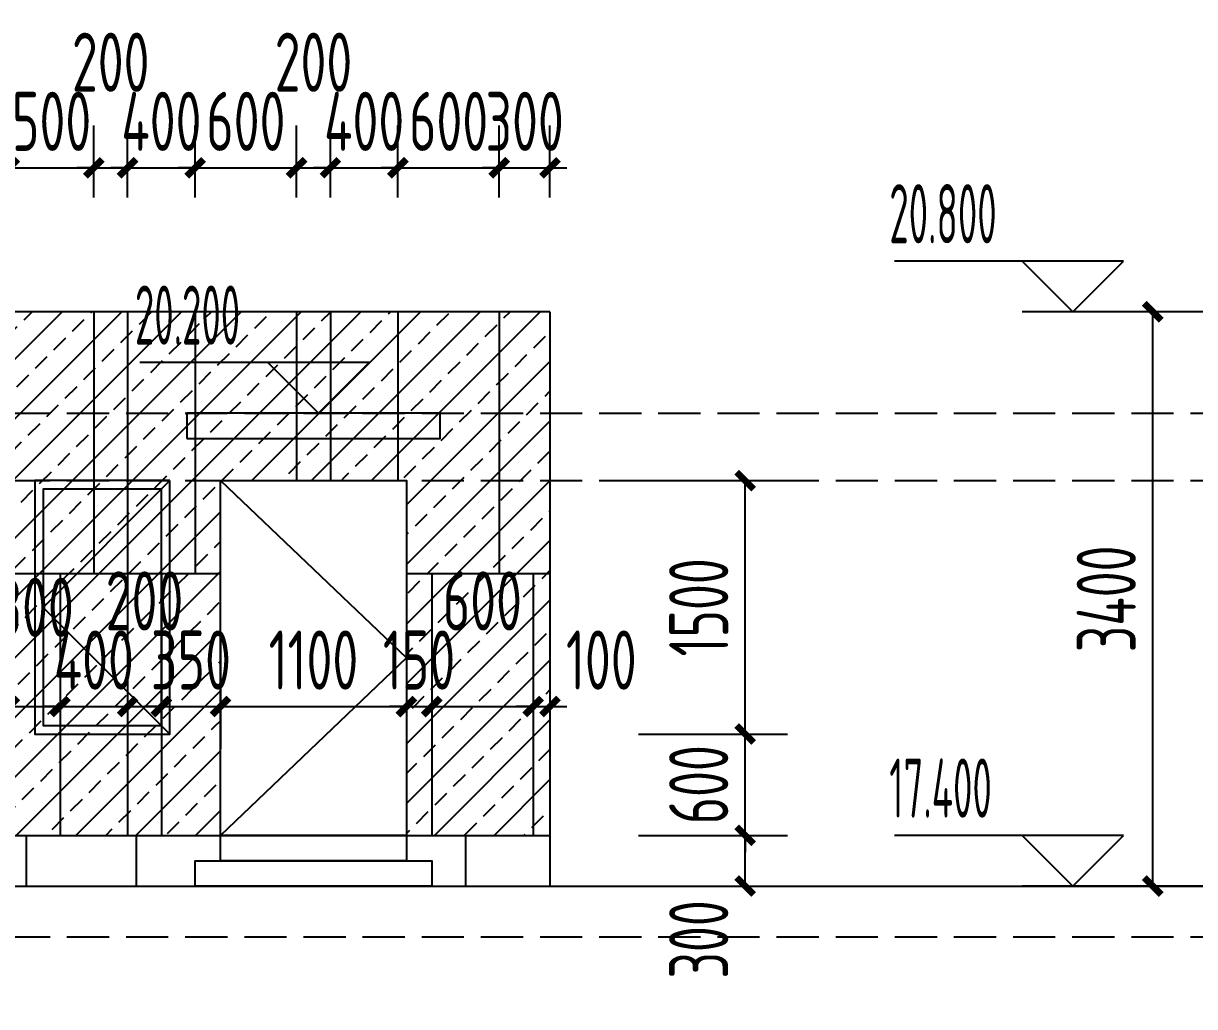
# Model space of a CAD drawing. Extents: x -863035 to 270371, y -8918 to 240488.
# Drawn here: x -20576 to -13645, y 138795 to 144615 of the extents above; entities that cross this region are included whole.
import ezdxf
from ezdxf.xclip import XClip

# ---------------------------------------------------------------- set-up
doc = ezdxf.new("R2010")
doc.units = 0
doc.header["$LTSCALE"] = 1000
doc.header["$MEASUREMENT"] = 0
doc.header["$XCLIPFRAME"] = 0
doc.linetypes.add('109-34 轴网$0$L1$0$$AUDIT_BAD_LTYPE1', pattern=[0])
doc.linetypes.add('DASH', pattern=[0.35, 0.25, -0.1])
for name, color, linetype in [('01-标注_尺寸', 124, 'Continuous'), ('01-标注_标高', 200, 'Continuous'), ('02-TEXT_标注', 130, 'Continuous'), ('05-填充_156', 156, 'Continuous'), ('A-C_窗', 140, 'Continuous'), ('E-墙面分格', 146, 'Continuous'), ('E-立面轮廓', 241, 'Continuous')]:
    doc.layers.add(name, color=color, linetype=linetype)
doc.layers.add('04-不打印_辅助线', color=165, linetype='Continuous', plot=False)
doc.styles.add('_TCH_DIM', font='ROS1', dxfattribs={"width": 0.75, "bigfont": 'JD'})
doc.styles.add('_TCH_DIM_T3', font='ROS1', dxfattribs={"width": 0.75, "bigfont": 'JD'})
doc.dimstyles.new('_TCH_ARCH&&100', dxfattribs={"dimtxt": 350, "dimasz": 100, "dimexe": 250, "dimexo": 300, "dimgap": 100, "dimtad": 1, "dimdec": 0, "dimzin": 0, "dimdsep": 46, "dimtxsty": '_TCH_DIM_T3', "dimblk": 'ARCHTICK', "dimcen": 0.09, "dimclrt": 7, "dimazin": 2, "dimtfac": 1, "dimtdec": 0, "dimtix": 1, "dimtmove": 2, "dimatfit": 3, "dimfxl": 0, "dimtolj": 1, "dimtzin": 0, "dimarcsym": 0})

# ---------------------------------------------------------------- blocks, each defined once
blk = doc.blocks.new('*U145')
at = {"layer": 'E-墙面分格'}
for p, q in [((-2550, 1550), (-2550, 0)), ((-2050, 1550), (-2050, 0)), ((-1850, 1550), (-1850, 0)), ((-1450, 1550), (-1450, 0)), ((-850, 1550), (-850, 0)), ((-650, 1550), (-650, 0)), ((-250, 1550), (-250, 0)), ((350, 1550), (350, 0)), ((750, 1550), (750, 0)), ((1350, 1550), (1350, 0)), ((1550, 1550), (1550, 0)), ((1950, 1550), (1950, 0)), ((2350, 1550), (2350, 0)), ((2550, 0), (2550, 1550)), ((-2550, 0), (-2550, -1550)), ((-2250, 0), (-2250, -1550)), ((-1850, 0), (-1850, -1550)), ((-1650, 0), (-1650, -1550)), ((-1050, 0), (-1050, -1550)), ((-850, 0), (-850, -1550)), ((-450, 0), (-450, -1550)), ((-50, 0), (-50, -1550)), ((550, 0), (550, -1550)), ((750, 0), (750, -1550)), ((1150, 0), (1150, -1550)), ((1750, 0), (1750, -1550)), ((1950, 0), (1950, -1550)), ((2550, 0), (2550, -1550))]:
    blk.add_line(p, q, dxfattribs=at)
blk = doc.blocks.new('*U146')
at = {"layer": 'A-C_窗', "color": 0, "linetype": 'ByBlock', "lineweight": -2, "transparency": 16777216}
for p in [(0, 0), (5100, 0)]:
    blk.add_blockref('*U145', p, dxfattribs=at)
blk = doc.blocks.new('*U135')
at = {"layer": 'E-墙面分格'}
blk.add_line((0, 150), (0, -150), dxfattribs=at)
blk = doc.blocks.new('*U136')
at = {"layer": 'E-墙面分格', "color": 0, "linetype": 'ByBlock', "lineweight": -2, "transparency": 16777216}
for p in [(0, 0), (650, 0), (1300, 0), (1950, 0), (2600, 0), (3250, 0), (3900, 0), (4550, 0), (5200, 0), (5850, 0), (6500, 0), (7150, 0)]:
    blk.add_blockref('*U135', p, dxfattribs=at)
blk = doc.blocks.new('jhrewawa')
blk.add_wipeout([(-550, 150), (-550, 2400), (550, 2400), (550, 150), (700, 150), (700, 0), (-700, 0), (-700, 150)]).dxf.layer = 'A-C_窗'
at = {"layer": 'A-C_窗'}
for p, q in [((-550, 2400), (550, 1350)), ((550, 1350), (-550, 300))]:
    blk.add_line(p, q, dxfattribs=at)
for points in [[(-550, 300), (-550, 2400), (550, 2400), (550, 300)], [(-550, 300), (550, 300), (550, 150), (-550, 150), (-550, 300)], [(-550, 150), (700, 150), (700, 0), (-700, 0), (-700, 150)]]:
    blk.add_lwpolyline(points, close=True, dxfattribs=at)
blk = doc.blocks.new('aewygrts')
at = {"layer": 'A-C_窗'}
blk.add_lwpolyline([(-750, 0), (750, 0), (750, 150), (-750, 150)], close=True, dxfattribs=at)
blk = doc.blocks.new('JDLKSAJDLAKSDOW')
at = {"layer": 'A-C_窗', "linetype": '109-34 轴网$0$L1$0$$AUDIT_BAD_LTYPE1'}
for points in [[(-318023.8, 268749.4), (-318823.8, 268749.4), (-318823.8, 267249.4), (-318023.8, 267249.4)], [(-318073.8, 268699.4), (-318773.8, 268699.4), (-318773.8, 267299.4), (-318073.8, 267299.4)]]:
    blk.add_lwpolyline(points, close=True, dxfattribs=at)
blk.add_lwpolyline([(-318023.8, 268749.4), (-318773.8, 267999.4), (-318023.8, 267249.4)], dxfattribs=at)
blk = doc.blocks.new('_ArchTick')
at = {"color": 0, "linetype": 'ByBlock', "const_width": 0.4}
blk.add_lwpolyline([(-0.5, -0.5), (0.5, 0.5)], dxfattribs=at)
blk = doc.blocks.new('*D2450')
at = {"layer": '01-标注_尺寸', "color": 0, "linetype": '109-34 轴网$0$L1$0$$AUDIT_BAD_LTYPE1', "lineweight": -2, "transparency": 16777216}
for p, q in [((74061.4, 243779), (73192.2, 243779)), ((73442.2, 240379), (73442.2, 243779)), ((74061.4, 240379), (73192.2, 240379))]:
    blk.add_line(p, q, dxfattribs=at)
at = {"layer": 'Defpoints', "color": 0, "linetype": '109-34 轴网$0$L1$0$$AUDIT_BAD_LTYPE1', "transparency": 16777216}
for p in [(73442.2, 243779), (74361.4, 243779), (74361.4, 240379)]:
    blk.add_point(p, dxfattribs=at)
at = {"layer": '01-标注_尺寸', "color": 0, "linetype": '109-34 轴网$0$L1$0$$AUDIT_BAD_LTYPE1', "lineweight": -2, "transparency": 16777216, "xscale": 100, "yscale": 100, "zscale": 100}
for p, rotation in [((73442.2, 243779), 90), ((73442.2, 240379), 270)]:
    blk.add_blockref('_ArchTick', p, dxfattribs=dict(at, rotation=rotation))
at = {"layer": '01-标注_尺寸', "color": 7, "linetype": '109-34 轴网$0$L1$0$$AUDIT_BAD_LTYPE1', "transparency": 16777216, "insert": (73167.2, 242079), "char_height": 350, "attachment_point": 5, "rotation": 90, "style": '_TCH_DIM_T3'}
blk.add_mtext('\\A1;3400', dxfattribs=at)
blk = doc.blocks.new('*D2451')
at = {"layer": '01-标注_尺寸', "color": 0, "linetype": '109-34 轴网$0$L1$0$$AUDIT_BAD_LTYPE1', "lineweight": -2, "transparency": 16777216}
for p, q in [((74861.4, 240679), (73992.2, 240679)), ((74242.2, 240379), (74242.2, 240679)), ((74861.4, 240379), (73992.2, 240379))]:
    blk.add_line(p, q, dxfattribs=at)
at = {"layer": 'Defpoints', "color": 0, "linetype": '109-34 轴网$0$L1$0$$AUDIT_BAD_LTYPE1', "transparency": 16777216}
for p in [(74242.2, 240679), (75161.4, 240679), (75161.4, 240379)]:
    blk.add_point(p, dxfattribs=at)
at = {"layer": '01-标注_尺寸', "color": 0, "linetype": '109-34 轴网$0$L1$0$$AUDIT_BAD_LTYPE1', "lineweight": -2, "transparency": 16777216, "xscale": 100, "yscale": 100, "zscale": 100}
for p, rotation in [((74242.2, 240679), 90), ((74242.2, 240379), 270)]:
    blk.add_blockref('_ArchTick', p, dxfattribs=dict(at, rotation=rotation))
at = {"layer": '01-标注_尺寸', "color": 7, "linetype": '109-34 轴网$0$L1$0$$AUDIT_BAD_LTYPE1', "transparency": 16777216, "insert": (73967.2, 240063), "char_height": 350, "attachment_point": 5, "rotation": 90, "style": '_TCH_DIM_T3'}
blk.add_mtext('\\A1;300', dxfattribs=at)
blk = doc.blocks.new('*D2452')
at = {"layer": '01-标注_尺寸', "color": 0, "linetype": '109-34 轴网$0$L1$0$$AUDIT_BAD_LTYPE1', "lineweight": -2, "transparency": 16777216}
for p, q in [((74861.4, 242229), (73992.2, 242229)), ((74242.2, 240679), (74242.2, 242229)), ((74861.4, 240679), (73992.2, 240679))]:
    blk.add_line(p, q, dxfattribs=at)
at = {"layer": 'Defpoints', "color": 0, "linetype": '109-34 轴网$0$L1$0$$AUDIT_BAD_LTYPE1', "transparency": 16777216}
for p in [(74242.2, 242229), (75161.4, 242229), (75161.4, 240679)]:
    blk.add_point(p, dxfattribs=at)
at = {"layer": '01-标注_尺寸', "color": 0, "linetype": '109-34 轴网$0$L1$0$$AUDIT_BAD_LTYPE1', "lineweight": -2, "transparency": 16777216, "xscale": 100, "yscale": 100, "zscale": 100}
for p, rotation in [((74242.2, 242229), 90), ((74242.2, 240679), 270)]:
    blk.add_blockref('_ArchTick', p, dxfattribs=dict(at, rotation=rotation))
at = {"layer": '01-标注_尺寸', "color": 7, "linetype": '109-34 轴网$0$L1$0$$AUDIT_BAD_LTYPE1', "transparency": 16777216, "insert": (73967.2, 241454), "char_height": 350, "attachment_point": 5, "rotation": 90, "style": '_TCH_DIM_T3'}
blk.add_mtext('\\A1;1550', dxfattribs=at)
blk = doc.blocks.new('*D2453')
at = {"layer": '01-标注_尺寸', "color": 0, "linetype": '109-34 轴网$0$L1$0$$AUDIT_BAD_LTYPE1', "lineweight": -2, "transparency": 16777216}
for p, q in [((74861.4, 243779), (73992.2, 243779)), ((74242.2, 242229), (74242.2, 243779)), ((74861.4, 242229), (73992.2, 242229))]:
    blk.add_line(p, q, dxfattribs=at)
at = {"layer": 'Defpoints', "color": 0, "linetype": '109-34 轴网$0$L1$0$$AUDIT_BAD_LTYPE1', "transparency": 16777216}
for p in [(74242.2, 243779), (75161.4, 243779), (75161.4, 242229)]:
    blk.add_point(p, dxfattribs=at)
at = {"layer": '01-标注_尺寸', "color": 0, "linetype": '109-34 轴网$0$L1$0$$AUDIT_BAD_LTYPE1', "lineweight": -2, "transparency": 16777216, "xscale": 100, "yscale": 100, "zscale": 100}
for p, rotation in [((74242.2, 243779), 90), ((74242.2, 242229), 270)]:
    blk.add_blockref('_ArchTick', p, dxfattribs=dict(at, rotation=rotation))
at = {"layer": '01-标注_尺寸', "color": 7, "linetype": '109-34 轴网$0$L1$0$$AUDIT_BAD_LTYPE1', "transparency": 16777216, "insert": (73967.2, 243004), "char_height": 350, "attachment_point": 5, "rotation": 90, "style": '_TCH_DIM_T3'}
blk.add_mtext('\\A1;1550', dxfattribs=at)
blk = doc.blocks.new('*D1291')
at = {"layer": '01-标注_尺寸', "color": 0, "linetype": '109-34 轴网$0$L1$0$$AUDIT_BAD_LTYPE1', "lineweight": -2, "transparency": 16777216}
for p, q in [((-16936.2, 141908.4), (-16054.5, 141908.4)), ((-16304.5, 140408.4), (-16304.5, 141908.4)), ((-16936.2, 140408.4), (-16054.5, 140408.4))]:
    blk.add_line(p, q, dxfattribs=at)
at = {"layer": 'Defpoints', "color": 0, "linetype": '109-34 轴网$0$L1$0$$AUDIT_BAD_LTYPE1', "transparency": 16777216}
for p in [(-17236.2, 141908.4), (-16304.5, 141908.4), (-17236.2, 140408.4)]:
    blk.add_point(p, dxfattribs=at)
at = {"layer": '01-标注_尺寸', "color": 0, "linetype": '109-34 轴网$0$L1$0$$AUDIT_BAD_LTYPE1', "lineweight": -2, "transparency": 16777216, "xscale": 100, "yscale": 100, "zscale": 100}
for p, rotation in [((-16304.5, 141908.4), 90), ((-16304.5, 140408.4), 270)]:
    blk.add_blockref('_ArchTick', p, dxfattribs=dict(at, rotation=rotation))
at = {"layer": '01-标注_尺寸', "color": 7, "linetype": '109-34 轴网$0$L1$0$$AUDIT_BAD_LTYPE1', "transparency": 16777216, "insert": (-16579.5, 141158.4), "char_height": 350, "attachment_point": 5, "rotation": 90, "style": '_TCH_DIM_T3'}
blk.add_mtext('\\A1;1500', dxfattribs=at)
blk = doc.blocks.new('*D1292')
at = {"layer": '01-标注_尺寸', "color": 0, "linetype": '109-34 轴网$0$L1$0$$AUDIT_BAD_LTYPE1', "lineweight": -2, "transparency": 16777216}
for p, q in [((-16304.5, 140408.4), (-16304.5, 140508.4)), ((-16936.2, 140408.4), (-16054.5, 140408.4)), ((-16304.5, 139808.4), (-16304.5, 140408.4)), ((-16936.2, 139808.4), (-16054.5, 139808.4)), ((-16304.5, 139808.4), (-16304.5, 139708.4))]:
    blk.add_line(p, q, dxfattribs=at)
at = {"layer": 'Defpoints', "color": 0, "linetype": '109-34 轴网$0$L1$0$$AUDIT_BAD_LTYPE1', "transparency": 16777216}
for p in [(-17236.2, 140408.4), (-16304.5, 140408.4), (-17236.2, 139808.4)]:
    blk.add_point(p, dxfattribs=at)
at = {"layer": '01-标注_尺寸', "color": 0, "linetype": '109-34 轴网$0$L1$0$$AUDIT_BAD_LTYPE1', "lineweight": -2, "transparency": 16777216, "xscale": 100, "yscale": 100, "zscale": 100}
for p, rotation in [((-16304.5, 140408.4), 270), ((-16304.5, 139808.4), 90)]:
    blk.add_blockref('_ArchTick', p, dxfattribs=dict(at, rotation=rotation))
at = {"layer": '01-标注_尺寸', "color": 7, "linetype": '109-34 轴网$0$L1$0$$AUDIT_BAD_LTYPE1', "transparency": 16777216, "insert": (-16579.5, 140108.4), "char_height": 350, "attachment_point": 5, "rotation": 90, "style": '_TCH_DIM_T3'}
blk.add_mtext('\\A1;600', dxfattribs=at)
blk = doc.blocks.new('*D1293')
at = {"layer": '01-标注_尺寸', "color": 0, "linetype": '109-34 轴网$0$L1$0$$AUDIT_BAD_LTYPE1', "lineweight": -2, "transparency": 16777216}
for p, q in [((-16936.2, 139808.4), (-16054.5, 139808.4)), ((-16304.5, 139508.4), (-16304.5, 139808.4)), ((-16936.2, 139508.4), (-16054.5, 139508.4))]:
    blk.add_line(p, q, dxfattribs=at)
at = {"layer": 'Defpoints', "color": 0, "linetype": '109-34 轴网$0$L1$0$$AUDIT_BAD_LTYPE1', "transparency": 16777216}
for p in [(-17236.2, 139808.4), (-16304.5, 139808.4), (-17236.2, 139508.4)]:
    blk.add_point(p, dxfattribs=at)
at = {"layer": '01-标注_尺寸', "color": 0, "linetype": '109-34 轴网$0$L1$0$$AUDIT_BAD_LTYPE1', "lineweight": -2, "transparency": 16777216, "xscale": 100, "yscale": 100, "zscale": 100}
for p, rotation in [((-16304.5, 139808.4), 90), ((-16304.5, 139508.4), 270)]:
    blk.add_blockref('_ArchTick', p, dxfattribs=dict(at, rotation=rotation))
at = {"layer": '01-标注_尺寸', "color": 7, "linetype": '109-34 轴网$0$L1$0$$AUDIT_BAD_LTYPE1', "transparency": 16777216, "insert": (-16579.5, 139192.4), "char_height": 350, "attachment_point": 5, "rotation": 90, "style": '_TCH_DIM_T3'}
blk.add_mtext('\\A1;300', dxfattribs=at)
blk = doc.blocks.new('*D1485')
at = {"layer": '01-标注_尺寸', "color": 0, "lineweight": -2, "transparency": 16777216}
for p, q in [((-20659.7, 141013.8), (-20659.7, 140321.2)), ((-20359.7, 141013.8), (-20359.7, 140321.2)), ((-20659.7, 140571.2), (-20359.7, 140571.2))]:
    blk.add_line(p, q, dxfattribs=at)
at = {"layer": 'Defpoints', "color": 0, "transparency": 16777216}
for p in [(-20659.7, 141313.8), (-20359.7, 141313.8), (-20359.7, 140571.2)]:
    blk.add_point(p, dxfattribs=at)
at = {"layer": '01-标注_尺寸', "color": 0, "lineweight": -2, "transparency": 16777216, "xscale": 100, "yscale": 100, "zscale": 100, "rotation": 180}
blk.add_blockref('_ArchTick', (-20659.7, 140571.2), dxfattribs=at)
at = {"layer": '01-标注_尺寸', "color": 0, "lineweight": -2, "transparency": 16777216, "xscale": 100, "yscale": 100, "zscale": 100}
blk.add_blockref('_ArchTick', (-20359.7, 140571.2), dxfattribs=at)
at = {"layer": '01-标注_尺寸', "color": 7, "transparency": 16777216, "insert": (-20509.7, 141158.4), "char_height": 350, "attachment_point": 5, "style": '_TCH_DIM_T3'}
blk.add_mtext('\\A1;300', dxfattribs=at)
blk = doc.blocks.new('*D1486')
at = {"layer": '01-标注_尺寸', "color": 0, "lineweight": -2, "transparency": 16777216}
for p, q in [((-20359.7, 141013.8), (-20359.7, 140321.2)), ((-19959.7, 141013.8), (-19959.7, 140321.2)), ((-20359.7, 140571.2), (-20459.7, 140571.2)), ((-20359.7, 140571.2), (-19959.7, 140571.2)), ((-19959.7, 140571.2), (-19859.7, 140571.2))]:
    blk.add_line(p, q, dxfattribs=at)
at = {"layer": 'Defpoints', "color": 0, "transparency": 16777216}
for p in [(-20359.7, 141313.8), (-19959.7, 141313.8), (-19959.7, 140571.2)]:
    blk.add_point(p, dxfattribs=at)
at = {"layer": '01-标注_尺寸', "color": 0, "lineweight": -2, "transparency": 16777216, "xscale": 100, "yscale": 100, "zscale": 100}
blk.add_blockref('_ArchTick', (-20359.7, 140571.2), dxfattribs=at)
at = {"layer": '01-标注_尺寸', "color": 0, "lineweight": -2, "transparency": 16777216, "xscale": 100, "yscale": 100, "zscale": 100, "rotation": 180}
blk.add_blockref('_ArchTick', (-19959.7, 140571.2), dxfattribs=at)
at = {"layer": '01-标注_尺寸', "color": 7, "transparency": 16777216, "insert": (-20159.7, 140846.2), "char_height": 350, "attachment_point": 5, "style": '_TCH_DIM_T3'}
blk.add_mtext('\\A1;400', dxfattribs=at)
blk = doc.blocks.new('*D1487')
at = {"layer": '01-标注_尺寸', "color": 0, "lineweight": -2, "transparency": 16777216}
for p, q in [((-19959.7, 141013.8), (-19959.7, 140321.2)), ((-19759.7, 141013.8), (-19759.7, 140321.2)), ((-19959.7, 140571.2), (-19759.7, 140571.2))]:
    blk.add_line(p, q, dxfattribs=at)
at = {"layer": 'Defpoints', "color": 0, "transparency": 16777216}
for p in [(-19959.7, 141313.8), (-19759.7, 141313.8), (-19759.7, 140571.2)]:
    blk.add_point(p, dxfattribs=at)
at = {"layer": '01-标注_尺寸', "color": 0, "lineweight": -2, "transparency": 16777216, "xscale": 100, "yscale": 100, "zscale": 100, "rotation": 180}
blk.add_blockref('_ArchTick', (-19959.7, 140571.2), dxfattribs=at)
at = {"layer": '01-标注_尺寸', "color": 0, "lineweight": -2, "transparency": 16777216, "xscale": 100, "yscale": 100, "zscale": 100}
blk.add_blockref('_ArchTick', (-19759.7, 140571.2), dxfattribs=at)
at = {"layer": '01-标注_尺寸', "color": 7, "transparency": 16777216, "insert": (-19859.7, 141196.2), "char_height": 350, "attachment_point": 5, "style": '_TCH_DIM_T3'}
blk.add_mtext('\\A1;200', dxfattribs=at)
blk = doc.blocks.new('*D1488')
at = {"layer": '01-标注_尺寸', "color": 0, "lineweight": -2, "transparency": 16777216}
for p, q in [((-19759.7, 141013.8), (-19759.7, 140321.2)), ((-19409.7, 141013.8), (-19409.7, 140321.2)), ((-19759.7, 140571.2), (-19859.7, 140571.2)), ((-19759.7, 140571.2), (-19409.7, 140571.2)), ((-19409.7, 140571.2), (-19309.7, 140571.2))]:
    blk.add_line(p, q, dxfattribs=at)
at = {"layer": 'Defpoints', "color": 0, "transparency": 16777216}
for p in [(-19759.7, 141313.8), (-19409.7, 141313.8), (-19409.7, 140571.2)]:
    blk.add_point(p, dxfattribs=at)
at = {"layer": '01-标注_尺寸', "color": 0, "lineweight": -2, "transparency": 16777216, "xscale": 100, "yscale": 100, "zscale": 100}
blk.add_blockref('_ArchTick', (-19759.7, 140571.2), dxfattribs=at)
at = {"layer": '01-标注_尺寸', "color": 0, "lineweight": -2, "transparency": 16777216, "xscale": 100, "yscale": 100, "zscale": 100, "rotation": 180}
blk.add_blockref('_ArchTick', (-19409.7, 140571.2), dxfattribs=at)
at = {"layer": '01-标注_尺寸', "color": 7, "transparency": 16777216, "insert": (-19584.7, 140846.2), "char_height": 350, "attachment_point": 5, "style": '_TCH_DIM_T3'}
blk.add_mtext('\\A1;350', dxfattribs=at)
blk = doc.blocks.new('*D1489')
at = {"layer": '01-标注_尺寸', "color": 0, "lineweight": -2, "transparency": 16777216}
for p, q in [((-19409.7, 141013.8), (-19409.7, 140321.2)), ((-18309.7, 141013.8), (-18309.7, 140321.2)), ((-19409.7, 140571.2), (-18309.7, 140571.2))]:
    blk.add_line(p, q, dxfattribs=at)
at = {"layer": 'Defpoints', "color": 0, "transparency": 16777216}
for p in [(-19409.7, 141313.8), (-18309.7, 141313.8), (-18309.7, 140571.2)]:
    blk.add_point(p, dxfattribs=at)
at = {"layer": '01-标注_尺寸', "color": 0, "lineweight": -2, "transparency": 16777216, "xscale": 100, "yscale": 100, "zscale": 100, "rotation": 180}
blk.add_blockref('_ArchTick', (-19409.7, 140571.2), dxfattribs=at)
at = {"layer": '01-标注_尺寸', "color": 0, "lineweight": -2, "transparency": 16777216, "xscale": 100, "yscale": 100, "zscale": 100}
blk.add_blockref('_ArchTick', (-18309.7, 140571.2), dxfattribs=at)
at = {"layer": '01-标注_尺寸', "color": 7, "transparency": 16777216, "insert": (-18859.7, 140846.2), "char_height": 350, "attachment_point": 5, "style": '_TCH_DIM_T3'}
blk.add_mtext('\\A1;1100', dxfattribs=at)
blk = doc.blocks.new('*D1490')
at = {"layer": '01-标注_尺寸', "color": 0, "lineweight": -2, "transparency": 16777216}
for p, q in [((-18309.7, 141013.8), (-18309.7, 140321.2)), ((-18159.7, 141013.8), (-18159.7, 140321.2)), ((-18309.7, 140571.2), (-18409.7, 140571.2)), ((-18309.7, 140571.2), (-18159.7, 140571.2)), ((-18159.7, 140571.2), (-18059.7, 140571.2))]:
    blk.add_line(p, q, dxfattribs=at)
at = {"layer": 'Defpoints', "color": 0, "transparency": 16777216}
for p in [(-18309.7, 141313.8), (-18159.7, 141313.8), (-18159.7, 140571.2)]:
    blk.add_point(p, dxfattribs=at)
at = {"layer": '01-标注_尺寸', "color": 0, "lineweight": -2, "transparency": 16777216, "xscale": 100, "yscale": 100, "zscale": 100}
blk.add_blockref('_ArchTick', (-18309.7, 140571.2), dxfattribs=at)
at = {"layer": '01-标注_尺寸', "color": 0, "lineweight": -2, "transparency": 16777216, "xscale": 100, "yscale": 100, "zscale": 100, "rotation": 180}
blk.add_blockref('_ArchTick', (-18159.7, 140571.2), dxfattribs=at)
at = {"layer": '01-标注_尺寸', "color": 7, "transparency": 16777216, "insert": (-18234.7, 140846.2), "char_height": 350, "attachment_point": 5, "style": '_TCH_DIM_T3'}
blk.add_mtext('\\A1;150', dxfattribs=at)
blk = doc.blocks.new('*D1491')
at = {"layer": '01-标注_尺寸', "color": 0, "lineweight": -2, "transparency": 16777216}
for p, q in [((-18159.7, 141013.8), (-18159.7, 140321.2)), ((-17559.7, 141013.8), (-17559.7, 140321.2)), ((-18159.7, 140571.2), (-17559.7, 140571.2))]:
    blk.add_line(p, q, dxfattribs=at)
at = {"layer": 'Defpoints', "color": 0, "transparency": 16777216}
for p in [(-18159.7, 141313.8), (-17559.7, 141313.8), (-17559.7, 140571.2)]:
    blk.add_point(p, dxfattribs=at)
at = {"layer": '01-标注_尺寸', "color": 0, "lineweight": -2, "transparency": 16777216, "xscale": 100, "yscale": 100, "zscale": 100, "rotation": 180}
blk.add_blockref('_ArchTick', (-18159.7, 140571.2), dxfattribs=at)
at = {"layer": '01-标注_尺寸', "color": 0, "lineweight": -2, "transparency": 16777216, "xscale": 100, "yscale": 100, "zscale": 100}
blk.add_blockref('_ArchTick', (-17559.7, 140571.2), dxfattribs=at)
at = {"layer": '01-标注_尺寸', "color": 7, "transparency": 16777216, "insert": (-17859.7, 141196.2), "char_height": 350, "attachment_point": 5, "style": '_TCH_DIM_T3'}
blk.add_mtext('\\A1;600', dxfattribs=at)
blk = doc.blocks.new('*D1492')
at = {"layer": '01-标注_尺寸', "color": 0, "lineweight": -2, "transparency": 16777216}
for p, q in [((-17559.7, 141013.8), (-17559.7, 140321.2)), ((-17459.7, 141013.8), (-17459.7, 140321.2)), ((-17559.7, 140571.2), (-17659.7, 140571.2)), ((-17559.7, 140571.2), (-17459.7, 140571.2)), ((-17459.7, 140571.2), (-17359.7, 140571.2))]:
    blk.add_line(p, q, dxfattribs=at)
at = {"layer": 'Defpoints', "color": 0, "transparency": 16777216}
for p in [(-17559.7, 141313.8), (-17459.7, 141313.8), (-17459.7, 140571.2)]:
    blk.add_point(p, dxfattribs=at)
at = {"layer": '01-标注_尺寸', "color": 0, "lineweight": -2, "transparency": 16777216, "xscale": 100, "yscale": 100, "zscale": 100}
blk.add_blockref('_ArchTick', (-17559.7, 140571.2), dxfattribs=at)
at = {"layer": '01-标注_尺寸', "color": 0, "lineweight": -2, "transparency": 16777216, "xscale": 100, "yscale": 100, "zscale": 100, "rotation": 180}
blk.add_blockref('_ArchTick', (-17459.7, 140571.2), dxfattribs=at)
at = {"layer": '01-标注_尺寸', "color": 7, "transparency": 16777216, "insert": (-17155.7, 140846.2), "char_height": 350, "attachment_point": 5, "style": '_TCH_DIM_T3'}
blk.add_mtext('\\A1;100', dxfattribs=at)
blk = doc.blocks.new('*D1505')
at = {"layer": '01-标注_尺寸', "color": 0, "lineweight": -2, "transparency": 16777216}
for p, q in [((-20859.7, 143585.3), (-20859.7, 144010.3)), ((-20659.7, 143585.3), (-20659.7, 144010.3)), ((-20859.7, 143760.3), (-20959.7, 143760.3)), ((-20859.7, 143760.3), (-20659.7, 143760.3)), ((-20659.7, 143760.3), (-20559.7, 143760.3))]:
    blk.add_line(p, q, dxfattribs=at)
at = {"layer": 'Defpoints', "color": 0, "transparency": 16777216}
for p in [(-20659.7, 143760.3), (-20859.7, 143285.3), (-20659.7, 143285.3)]:
    blk.add_point(p, dxfattribs=at)
at = {"layer": '01-标注_尺寸', "color": 0, "lineweight": -2, "transparency": 16777216, "xscale": 100, "yscale": 100, "zscale": 100}
blk.add_blockref('_ArchTick', (-20859.7, 143760.3), dxfattribs=at)
at = {"layer": '01-标注_尺寸', "color": 0, "lineweight": -2, "transparency": 16777216, "xscale": 100, "yscale": 100, "zscale": 100, "rotation": 180}
blk.add_blockref('_ArchTick', (-20659.7, 143760.3), dxfattribs=at)
at = {"layer": '01-标注_尺寸', "color": 7, "transparency": 16777216, "insert": (-20870.6, 144035.3), "char_height": 350, "attachment_point": 5, "style": '_TCH_DIM_T3'}
blk.add_mtext('\\A1;200', dxfattribs=at)
blk = doc.blocks.new('*D1506')
at = {"layer": '01-标注_尺寸', "color": 0, "lineweight": -2, "transparency": 16777216}
for p, q in [((-20659.7, 143585.3), (-20659.7, 144010.3)), ((-20159.7, 143585.3), (-20159.7, 144010.3)), ((-20659.7, 143760.3), (-20759.7, 143760.3)), ((-20659.7, 143760.3), (-20159.7, 143760.3)), ((-20159.7, 143760.3), (-20059.7, 143760.3))]:
    blk.add_line(p, q, dxfattribs=at)
at = {"layer": 'Defpoints', "color": 0, "transparency": 16777216}
for p in [(-20159.7, 143760.3), (-20659.7, 143285.3), (-20159.7, 143285.3)]:
    blk.add_point(p, dxfattribs=at)
at = {"layer": '01-标注_尺寸', "color": 0, "lineweight": -2, "transparency": 16777216, "xscale": 100, "yscale": 100, "zscale": 100}
blk.add_blockref('_ArchTick', (-20659.7, 143760.3), dxfattribs=at)
at = {"layer": '01-标注_尺寸', "color": 0, "lineweight": -2, "transparency": 16777216, "xscale": 100, "yscale": 100, "zscale": 100, "rotation": 180}
blk.add_blockref('_ArchTick', (-20159.7, 143760.3), dxfattribs=at)
at = {"layer": '01-标注_尺寸', "color": 7, "transparency": 16777216, "insert": (-20409.7, 144035.3), "char_height": 350, "attachment_point": 5, "style": '_TCH_DIM_T3'}
blk.add_mtext('\\A1;500', dxfattribs=at)
blk = doc.blocks.new('*D1507')
at = {"layer": '01-标注_尺寸', "color": 0, "lineweight": -2, "transparency": 16777216}
for p, q in [((-20159.7, 143585.3), (-20159.7, 144010.3)), ((-19959.7, 143585.3), (-19959.7, 144010.3)), ((-20159.7, 143760.3), (-20259.7, 143760.3)), ((-20159.7, 143760.3), (-19959.7, 143760.3)), ((-19959.7, 143760.3), (-19859.7, 143760.3))]:
    blk.add_line(p, q, dxfattribs=at)
at = {"layer": 'Defpoints', "color": 0, "transparency": 16777216}
for p in [(-19959.7, 143760.3), (-20159.7, 143285.3), (-19959.7, 143285.3)]:
    blk.add_point(p, dxfattribs=at)
at = {"layer": '01-标注_尺寸', "color": 0, "lineweight": -2, "transparency": 16777216, "xscale": 100, "yscale": 100, "zscale": 100}
blk.add_blockref('_ArchTick', (-20159.7, 143760.3), dxfattribs=at)
at = {"layer": '01-标注_尺寸', "color": 0, "lineweight": -2, "transparency": 16777216, "xscale": 100, "yscale": 100, "zscale": 100, "rotation": 180}
blk.add_blockref('_ArchTick', (-19959.7, 143760.3), dxfattribs=at)
at = {"layer": '01-标注_尺寸', "color": 7, "transparency": 16777216, "insert": (-20059.7, 144385.3), "char_height": 350, "attachment_point": 5, "style": '_TCH_DIM_T3'}
blk.add_mtext('\\A1;200', dxfattribs=at)
blk = doc.blocks.new('*D1508')
at = {"layer": '01-标注_尺寸', "color": 0, "lineweight": -2, "transparency": 16777216}
for p, q in [((-19959.7, 143585.3), (-19959.7, 144010.3)), ((-19559.7, 143585.3), (-19559.7, 144010.3)), ((-19959.7, 143760.3), (-20059.7, 143760.3)), ((-19959.7, 143760.3), (-19559.7, 143760.3)), ((-19559.7, 143760.3), (-19459.7, 143760.3))]:
    blk.add_line(p, q, dxfattribs=at)
at = {"layer": 'Defpoints', "color": 0, "transparency": 16777216}
for p in [(-19559.7, 143760.3), (-19959.7, 143285.3), (-19559.7, 143285.3)]:
    blk.add_point(p, dxfattribs=at)
at = {"layer": '01-标注_尺寸', "color": 0, "lineweight": -2, "transparency": 16777216, "xscale": 100, "yscale": 100, "zscale": 100}
blk.add_blockref('_ArchTick', (-19959.7, 143760.3), dxfattribs=at)
at = {"layer": '01-标注_尺寸', "color": 0, "lineweight": -2, "transparency": 16777216, "xscale": 100, "yscale": 100, "zscale": 100, "rotation": 180}
blk.add_blockref('_ArchTick', (-19559.7, 143760.3), dxfattribs=at)
at = {"layer": '01-标注_尺寸', "color": 7, "transparency": 16777216, "insert": (-19759.7, 144035.3), "char_height": 350, "attachment_point": 5, "style": '_TCH_DIM_T3'}
blk.add_mtext('\\A1;400', dxfattribs=at)
blk = doc.blocks.new('*D1509')
at = {"layer": '01-标注_尺寸', "color": 0, "lineweight": -2, "transparency": 16777216}
for p, q in [((-19559.7, 143585.3), (-19559.7, 144010.3)), ((-18959.7, 143585.3), (-18959.7, 144010.3)), ((-19559.7, 143760.3), (-19659.7, 143760.3)), ((-19559.7, 143760.3), (-18959.7, 143760.3)), ((-18959.7, 143760.3), (-18859.7, 143760.3))]:
    blk.add_line(p, q, dxfattribs=at)
at = {"layer": 'Defpoints', "color": 0, "transparency": 16777216}
for p in [(-18959.7, 143760.3), (-19559.7, 143285.3), (-18959.7, 143285.3)]:
    blk.add_point(p, dxfattribs=at)
at = {"layer": '01-标注_尺寸', "color": 0, "lineweight": -2, "transparency": 16777216, "xscale": 100, "yscale": 100, "zscale": 100}
blk.add_blockref('_ArchTick', (-19559.7, 143760.3), dxfattribs=at)
at = {"layer": '01-标注_尺寸', "color": 0, "lineweight": -2, "transparency": 16777216, "xscale": 100, "yscale": 100, "zscale": 100, "rotation": 180}
blk.add_blockref('_ArchTick', (-18959.7, 143760.3), dxfattribs=at)
at = {"layer": '01-标注_尺寸', "color": 7, "transparency": 16777216, "insert": (-19259.7, 144035.3), "char_height": 350, "attachment_point": 5, "style": '_TCH_DIM_T3'}
blk.add_mtext('\\A1;600', dxfattribs=at)
blk = doc.blocks.new('*D1510')
at = {"layer": '01-标注_尺寸', "color": 0, "lineweight": -2, "transparency": 16777216}
for p, q in [((-18959.7, 143585.3), (-18959.7, 144010.3)), ((-18759.7, 143585.3), (-18759.7, 144010.3)), ((-18959.7, 143760.3), (-18759.7, 143760.3))]:
    blk.add_line(p, q, dxfattribs=at)
at = {"layer": 'Defpoints', "color": 0, "transparency": 16777216}
for p in [(-18759.7, 143760.3), (-18959.7, 143285.3), (-18759.7, 143285.3)]:
    blk.add_point(p, dxfattribs=at)
at = {"layer": '01-标注_尺寸', "color": 0, "lineweight": -2, "transparency": 16777216, "xscale": 100, "yscale": 100, "zscale": 100, "rotation": 180}
blk.add_blockref('_ArchTick', (-18959.7, 143760.3), dxfattribs=at)
at = {"layer": '01-标注_尺寸', "color": 0, "lineweight": -2, "transparency": 16777216, "xscale": 100, "yscale": 100, "zscale": 100}
blk.add_blockref('_ArchTick', (-18759.7, 143760.3), dxfattribs=at)
at = {"layer": '01-标注_尺寸', "color": 7, "transparency": 16777216, "insert": (-18859.7, 144385.3), "char_height": 350, "attachment_point": 5, "style": '_TCH_DIM_T3'}
blk.add_mtext('\\A1;200', dxfattribs=at)
blk = doc.blocks.new('*D1511')
at = {"layer": '01-标注_尺寸', "color": 0, "lineweight": -2, "transparency": 16777216}
for p, q in [((-18759.7, 143585.3), (-18759.7, 144010.3)), ((-18359.7, 143585.3), (-18359.7, 144010.3)), ((-18759.7, 143760.3), (-18859.7, 143760.3)), ((-18759.7, 143760.3), (-18359.7, 143760.3)), ((-18359.7, 143760.3), (-18259.7, 143760.3))]:
    blk.add_line(p, q, dxfattribs=at)
at = {"layer": 'Defpoints', "color": 0, "transparency": 16777216}
for p in [(-18359.7, 143760.3), (-18759.7, 143285.3), (-18359.7, 143285.3)]:
    blk.add_point(p, dxfattribs=at)
at = {"layer": '01-标注_尺寸', "color": 0, "lineweight": -2, "transparency": 16777216, "xscale": 100, "yscale": 100, "zscale": 100}
blk.add_blockref('_ArchTick', (-18759.7, 143760.3), dxfattribs=at)
at = {"layer": '01-标注_尺寸', "color": 0, "lineweight": -2, "transparency": 16777216, "xscale": 100, "yscale": 100, "zscale": 100, "rotation": 180}
blk.add_blockref('_ArchTick', (-18359.7, 143760.3), dxfattribs=at)
at = {"layer": '01-标注_尺寸', "color": 7, "transparency": 16777216, "insert": (-18559.7, 144035.3), "char_height": 350, "attachment_point": 5, "style": '_TCH_DIM_T3'}
blk.add_mtext('\\A1;400', dxfattribs=at)
blk = doc.blocks.new('*D1512')
at = {"layer": '01-标注_尺寸', "color": 0, "lineweight": -2, "transparency": 16777216}
for p, q in [((-18359.7, 143585.3), (-18359.7, 144010.3)), ((-17759.7, 143585.3), (-17759.7, 144010.3)), ((-18359.7, 143760.3), (-18459.7, 143760.3)), ((-18359.7, 143760.3), (-17759.7, 143760.3)), ((-17759.7, 143760.3), (-17659.7, 143760.3))]:
    blk.add_line(p, q, dxfattribs=at)
at = {"layer": 'Defpoints', "color": 0, "transparency": 16777216}
for p in [(-17759.7, 143760.3), (-18359.7, 143285.3), (-17759.7, 143285.3)]:
    blk.add_point(p, dxfattribs=at)
at = {"layer": '01-标注_尺寸', "color": 0, "lineweight": -2, "transparency": 16777216, "xscale": 100, "yscale": 100, "zscale": 100}
blk.add_blockref('_ArchTick', (-18359.7, 143760.3), dxfattribs=at)
at = {"layer": '01-标注_尺寸', "color": 0, "lineweight": -2, "transparency": 16777216, "xscale": 100, "yscale": 100, "zscale": 100, "rotation": 180}
blk.add_blockref('_ArchTick', (-17759.7, 143760.3), dxfattribs=at)
at = {"layer": '01-标注_尺寸', "color": 7, "transparency": 16777216, "insert": (-18059.7, 144035.3), "char_height": 350, "attachment_point": 5, "style": '_TCH_DIM_T3'}
blk.add_mtext('\\A1;600', dxfattribs=at)
blk = doc.blocks.new('*D1513')
at = {"layer": '01-标注_尺寸', "color": 0, "lineweight": -2, "transparency": 16777216}
for p, q in [((-17759.7, 143585.3), (-17759.7, 144010.3)), ((-17459.7, 143585.3), (-17459.7, 144010.3)), ((-17759.7, 143760.3), (-17859.7, 143760.3)), ((-17759.7, 143760.3), (-17459.7, 143760.3)), ((-17459.7, 143760.3), (-17359.7, 143760.3))]:
    blk.add_line(p, q, dxfattribs=at)
at = {"layer": 'Defpoints', "color": 0, "transparency": 16777216}
for p in [(-17459.7, 143760.3), (-17759.7, 143285.3), (-17459.7, 143285.3)]:
    blk.add_point(p, dxfattribs=at)
at = {"layer": '01-标注_尺寸', "color": 0, "lineweight": -2, "transparency": 16777216, "xscale": 100, "yscale": 100, "zscale": 100}
blk.add_blockref('_ArchTick', (-17759.7, 143760.3), dxfattribs=at)
at = {"layer": '01-标注_尺寸', "color": 0, "lineweight": -2, "transparency": 16777216, "xscale": 100, "yscale": 100, "zscale": 100, "rotation": 180}
blk.add_blockref('_ArchTick', (-17459.7, 143760.3), dxfattribs=at)
at = {"layer": '01-标注_尺寸', "color": 7, "transparency": 16777216, "insert": (-17609.7, 144035.3), "char_height": 350, "attachment_point": 5, "style": '_TCH_DIM_T3'}
blk.add_mtext('\\A1;300', dxfattribs=at)
blk = doc.blocks.new('jdpqwjdalksjds')
at = {"layer": '01-标注_标高'}
for p, q in [((73269.9, 244079), (71913.3, 244079)), ((72969.9, 243779), (72669.9, 244079)), ((72969.9, 243779), (73269.9, 244079)), ((73690.2, 243779), (72669.9, 243779)), ((73269.9, 240679), (71913.3, 240679)), ((72969.9, 240379), (72669.9, 240679)), ((72969.9, 240379), (73269.9, 240679)), ((73690.2, 240379), (72669.9, 240379))]:
    blk.add_line(p, q, dxfattribs=at)
at = {"layer": '02-TEXT_标注', "style": '_TCH_DIM', "width": 0.5625}
for s, p in [('20.800', (71883.3, 244184)), ('17.400', (71883.3, 240784))]:
    blk.add_text(s, height=350, dxfattribs=at).set_placement(p)
at = {"layer": '01-标注_尺寸', "linetype": '109-34 轴网$0$L1$0$$AUDIT_BAD_LTYPE1'}
for p1, p2, picture, middle in [((74361.4, 240379), (74361.4, 243779), '*D2450', (73167.2, 242079)), ((75161.4, 242229), (75161.4, 243779), '*D2453', (73967.2, 243004)), ((75161.4, 240679), (75161.4, 242229), '*D2452', (73967.2, 241454))]:
    dim = blk.add_aligned_dim(p1=p1, p2=p2, distance=919.1, dimstyle='_TCH_ARCH&&100', dxfattribs=at)
    dim.commit()
    dim.dimension.update_dxf_attribs({"geometry": picture, "text_midpoint": middle})
dim = blk.add_linear_dim(base=(74242.2, 240679), p1=(75161.4, 240379), p2=(75161.4, 240679), angle=90, dimstyle='_TCH_ARCH&&100', dxfattribs=at)
dim.commit()
dim.dimension.update_dxf_attribs({"geometry": '*D2451', "text_midpoint": (73967.2, 240063), "dimtype": 161})

msp = doc.modelspace()

# ---------------------------------------------------------------- hatches: boundary and pattern name
at = {"layer": '05-填充_156'}
h = msp.add_hatch(dxfattribs=at)
h.set_pattern_fill('天然石材', color=256, scale=50)
h.set_pattern_definition([(45, (-337917.46, 299453.52), (-176.77677, 176.77677), []), (45, (-337830.53, 299363.77), (-176.77677, 176.77677), [98.68425, -56.391])])
h.paths.add_polyline_path([(-25759.7, 139808.4), (-17459.7, 139808.4), (-17459.7, 142908.4), (-25759.7, 142908.4)])

# ---------------------------------------------------------------- linework, layer by layer
at = {"layer": '01-标注_标高'}
for p, q in [((-18530.1, 142608.4), (-19886.6, 142608.4)), ((-18830.1, 142308.4), (-19130.1, 142608.4)), ((-18830.1, 142308.4), (-18530.1, 142608.4))]:
    msp.add_line(p, q, dxfattribs=at)
at = {"layer": '04-不打印_辅助线', "linetype": 'DASH'}
for p, q in [((-57068.7, 142308.4), (-1154.2, 142308.4)), ((-57068.7, 141908.4), (-1154.2, 141908.4))]:
    msp.add_line(p, q, dxfattribs=at)
at = {"layer": 'A-C_窗', "linetype": 'DASH'}
msp.add_line((-57068.7, 139208.4), (-1154.2, 139208.4), dxfattribs=at)
at = {"layer": 'E-墙面分格'}
for p, q in [((-25759.7, 141358.4), (-17459.7, 141358.4)), ((-25759.7, 139808.4), (-17459.7, 139808.4))]:
    msp.add_line(p, q, dxfattribs=at)
at = {"layer": 'E-立面轮廓'}
for p, q in [((-17459.7, 142908.4), (-26009.7, 142908.4)), ((-17459.7, 142908.4), (-17459.7, 139508.4)), ((-57068.7, 139508.4), (-1154.2, 139508.4))]:
    msp.add_line(p, q, dxfattribs=at)

# ---------------------------------------------------------------- block references
at = {"linetype": '109-34 轴网$0$L1$0$$AUDIT_BAD_LTYPE1'}
msp.add_blockref('jdpqwjdalksjds', (-87334.4, -100870.7), dxfattribs=at)
msp.add_blockref('JDLKSAJDLAKSDOW', (298314.1, -126841.1))
at = {"layer": 'A-C_窗'}
ref = msp.add_blockref('*U146', (-23209.7, 141358.4), dxfattribs=at)
XClip(ref).set_block_clipping_path([(-2549.9999544347, -1550.0000000001), (5750.0000534457, 1549.9999999999)])
msp.add_blockref('aewygrts', (-18859.7, 142158.4), dxfattribs=at)
at = {"layer": 'E-墙面分格'}
msp.add_blockref('*U136', (-25109.7, 139658.4), dxfattribs=at)

# ---------------------------------------------------------------- texts
at = {"layer": '02-TEXT_标注', "style": '_TCH_DIM', "width": 0.5625}
msp.add_text('20.200', height=350, dxfattribs=at).set_placement((-19916.6, 142713.4))

# ---------------------------------------------------------------- dimensions: what is measured, and where the dimension line sits
at = {"layer": '01-标注_尺寸'}
for base, p1, p2, picture, middle in [((-19959.7, 143760.3), (-20159.7, 143285.3), (-19959.7, 143285.3), '*D1507', (-20059.7, 144385.3)), ((-18759.7, 143760.3), (-18959.7, 143285.3), (-18759.7, 143285.3), '*D1510', (-18859.7, 144385.3)), ((-20659.7, 143760.3), (-20859.7, 143285.3), (-20659.7, 143285.3), '*D1505', (-20870.6, 144035.3)), ((-20359.7, 140571.2), (-20659.7, 141313.8), (-20359.7, 141313.8), '*D1485', (-20509.7, 141158.4)), ((-17459.7, 140571.2), (-17559.7, 141313.8), (-17459.7, 141313.8), '*D1492', (-17155.7, 140846.2))]:
    dim = msp.add_linear_dim(base=base, p1=p1, p2=p2, angle=0, dimstyle='_TCH_ARCH&&100', dxfattribs=at)
    dim.commit()
    dim.dimension.update_dxf_attribs({"geometry": picture, "text_midpoint": middle, "dimtype": 161})
for p1, p2, distance, picture, middle in [((-20659.7, 143285.3), (-20159.7, 143285.3), 475, '*D1506', (-20409.7, 144035.3)), ((-19959.7, 143285.3), (-19559.7, 143285.3), 475, '*D1508', (-19759.7, 144035.3)), ((-19559.7, 143285.3), (-18959.7, 143285.3), 475, '*D1509', (-19259.7, 144035.3)), ((-18759.7, 143285.3), (-18359.7, 143285.3), 475, '*D1511', (-18559.7, 144035.3)), ((-18359.7, 143285.3), (-17759.7, 143285.3), 475, '*D1512', (-18059.7, 144035.3)), ((-17759.7, 143285.3), (-17459.7, 143285.3), 475, '*D1513', (-17609.7, 144035.3)), ((-20359.7, 141313.8), (-19959.7, 141313.8), -742.5, '*D1486', (-20159.7, 140846.2))]:
    dim = msp.add_aligned_dim(p1=p1, p2=p2, distance=distance, dimstyle='_TCH_ARCH&&100', dxfattribs=at)
    dim.commit()
    dim.dimension.update_dxf_attribs({"geometry": picture, "text_midpoint": middle})
at = {"layer": '01-标注_尺寸', "linetype": '109-34 轴网$0$L1$0$$AUDIT_BAD_LTYPE1'}
for p1, p2, picture, middle in [((-17236.2, 140408.4), (-17236.2, 141908.4), '*D1291', (-16579.5, 141158.4)), ((-17236.2, 139808.4), (-17236.2, 140408.4), '*D1292', (-16579.5, 140108.4))]:
    dim = msp.add_aligned_dim(p1=p1, p2=p2, distance=-931.7, dimstyle='_TCH_ARCH&&100', dxfattribs=at)
    dim.commit()
    dim.dimension.update_dxf_attribs({"geometry": picture, "text_midpoint": middle})
dim = msp.add_linear_dim(base=(-16304.5, 139808.4), p1=(-17236.2, 139508.4), p2=(-17236.2, 139808.4), angle=90, dimstyle='_TCH_ARCH&&100', dxfattribs=at)
dim.commit()
dim.dimension.update_dxf_attribs({"geometry": '*D1293', "text_midpoint": (-16579.5, 139192.4), "dimtype": 161})

# ---------------------------------------------------------------- next in the draw order: block references
at = {"layer": 'A-C_窗'}
msp.add_blockref('jhrewawa', (-18859.7, 139508.4), dxfattribs=at)

# ---------------------------------------------------------------- next in the draw order: dimensions: what is measured, and where the dimension line sits
at = {"layer": '01-标注_尺寸'}
for base, p1, p2, picture, middle in [((-19759.7, 140571.2), (-19959.7, 141313.8), (-19759.7, 141313.8), '*D1487', (-19859.7, 141196.2)), ((-17559.7, 140571.2), (-18159.7, 141313.8), (-17559.7, 141313.8), '*D1491', (-17859.7, 141196.2))]:
    dim = msp.add_linear_dim(base=base, p1=p1, p2=p2, angle=0, dimstyle='_TCH_ARCH&&100', dxfattribs=at)
    dim.commit()
    dim.dimension.update_dxf_attribs({"geometry": picture, "text_midpoint": middle, "dimtype": 161})
for p1, p2, picture, middle in [((-19759.7, 141313.8), (-19409.7, 141313.8), '*D1488', (-19584.7, 140846.2)), ((-19409.7, 141313.8), (-18309.7, 141313.8), '*D1489', (-18859.7, 140846.2)), ((-18309.7, 141313.8), (-18159.7, 141313.8), '*D1490', (-18234.7, 140846.2))]:
    dim = msp.add_aligned_dim(p1=p1, p2=p2, distance=-742.5, dimstyle='_TCH_ARCH&&100', dxfattribs=at)
    dim.commit()
    dim.dimension.update_dxf_attribs({"geometry": picture, "text_midpoint": middle})

doc.saveas('drawing.dxf')
